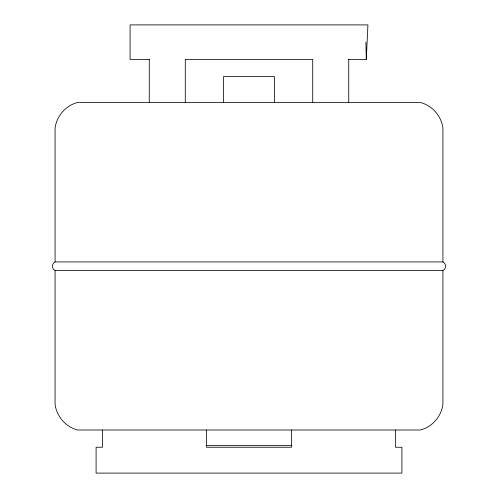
<?xml version="1.0" encoding="UTF-8"?>
<svg xmlns="http://www.w3.org/2000/svg" width="498" height="498" viewBox="0 0 498 498"><rect width="100%" height="100%" fill="white"/><g stroke="black" fill="none" stroke-linecap="round" stroke-linejoin="round"><path stroke-width="0.75" d="M348.314 59.374L366.291 59.374L367.929 24.9L130.071 24.9L130.071 59.374L149.686 59.374M55.073 261.929C51.506 263.423 51.506 269.057 55.073 270.551L442.927 270.551C446.494 269.057 446.494 263.423 442.927 261.929L55.073 261.929L55.073 128.328C56.461 116.183 65.761 105.458 77.638 102.476L420.362 102.476C432.239 105.458 441.539 116.183 442.927 128.328L442.927 261.929M206.048 445.517L291.953 445.517M365.899 42.137L366.291 59.374M442.927 270.551L442.927 404.146C441.539 416.297 432.239 427.016 420.362 430.004L77.638 430.004C65.761 427.016 56.461 416.297 55.073 404.146L55.073 270.551M395.493 430.004L395.493 447.241L401.905 447.241L401.905 473.1L96.095 473.1L96.095 447.241L102.507 447.241L102.507 430.004M348.737 59.374L348.737 102.476M312.713 102.476L312.713 59.374L185.287 59.374L185.287 102.476M291.473 430.004L291.473 447.241L206.527 447.241L206.527 430.004M274.485 102.476L274.485 76.617L223.515 76.617L223.515 102.476M149.263 59.374L149.263 102.476"/></g></svg>
